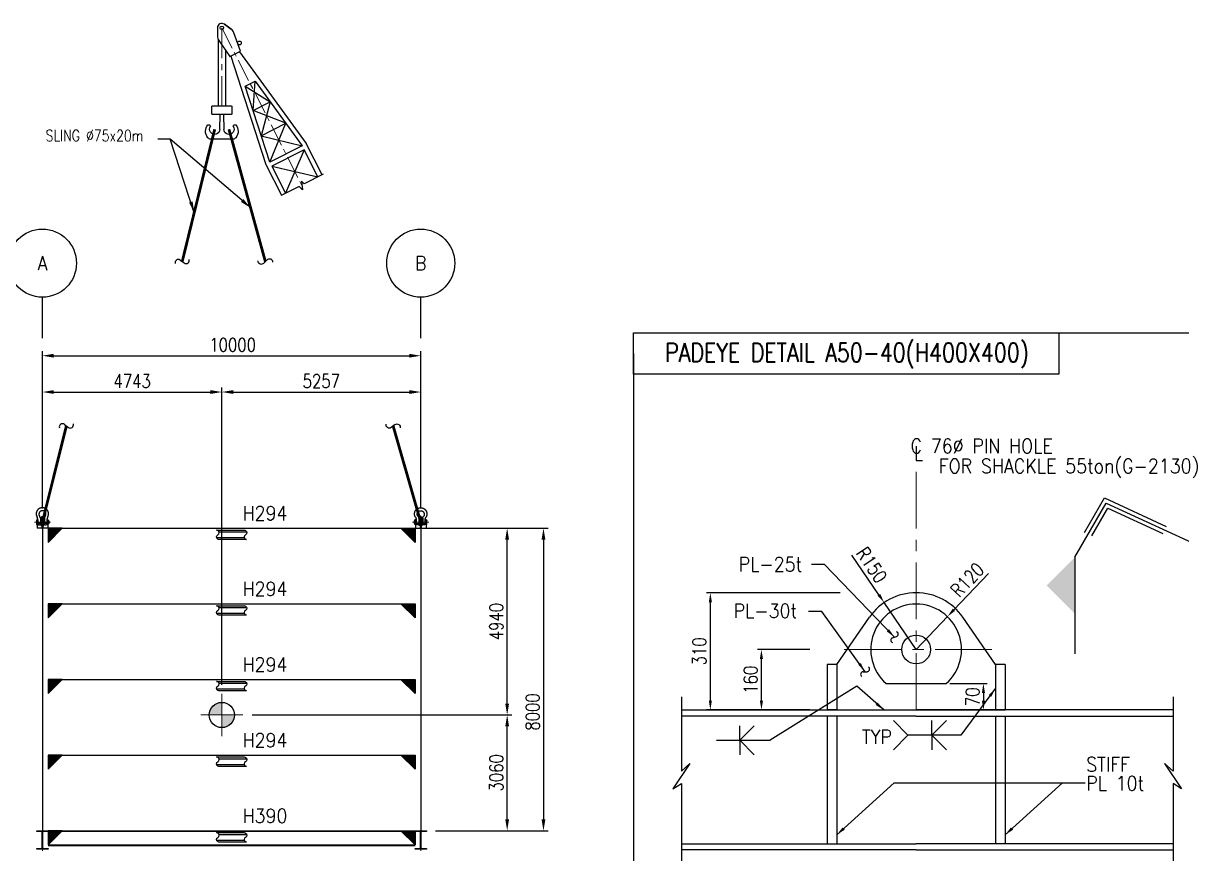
# Model space of a CAD drawing. Header units: metres. Extents: x -85 to 100835, y 0 to 71280.
# Drawn here: x 39584 to 70209, y 12543 to 34509 of the extents above; entities that cross this region are included whole.
import ezdxf
from ezdxf.enums import TextEntityAlignment as Align

# ---------------------------------------------------------------- set-up
doc = ezdxf.new("R2010")
doc.units = ezdxf.units.M
doc.header["$LTSCALE"] = 1200
for name, pattern in [('CENTER', [2, 1.25, -0.25, 0.25, -0.25]), ('D2', [3, 2, -1]), ('PHANTOM', [2.5, 1.25, -0.25, 0.25, -0.25, 0.25, -0.25])]:
    doc.linetypes.add(name, pattern=pattern)
doc.layers.get('0').update_dxf_attribs({"color": 8})
for name, color, linetype in [('CDIMEN', 7, 'Continuous'), ('CEMBST', 6, 'Continuous'), ('CH', 2, 'Continuous'), ('CO', 7, 'Continuous'), ('CTEXTO', 7, 'Continuous'), ('DETALL', 7, 'Continuous'), ('DIM', 2, 'Continuous'), ('FORMAT', 2, 'Continuous'), ('li', 4, 'PHANTOM'), ('PLATAF', 2, 'Continuous'), ('TE', 3, 'Continuous')]:
    doc.layers.add(name, color=color, linetype=linetype)
doc.layers.add('CE', color=1, linetype='CENTER', lineweight=9)
doc.styles.add('ROMANS', font='romans.shx', dxfattribs={"width": 0.8, "height": 360, "bigfont": 'ghs.shx'})
doc.styles.add('romans1', font='ROMANS.SHX', dxfattribs={"width": 0.8, "height": 360})
doc.dimstyles.new('romans1', dxfattribs={"dimscale": 125, "dimtxt": 3, "dimasz": 2.5, "dimexe": 1, "dimexo": 1, "dimgap": 1, "dimtad": 0, "dimdec": 0, "dimtxsty": 'ROMANS', "dimcen": 2.5, "dimclrd": 2, "dimclre": 2, "dimclrt": 3, "dimazin": 0, "dimtfac": 1, "dimtmove": 0, "dimatfit": 3, "dimfxl": 0, "dimtvp": 1, "dimarcsym": 0})
doc.dimstyles.new('romans1$0', dxfattribs={"dimscale": 150, "dimtxt": 3, "dimasz": 2.5, "dimexe": 1, "dimexo": 2, "dimgap": 1, "dimtad": 0, "dimdec": 0, "dimtxsty": 'ROMANS', "dimcen": 2.5, "dimclrd": 2, "dimclre": 2, "dimclrt": 3, "dimazin": 0, "dimtfac": 1, "dimtdec": 0, "dimtmove": 0, "dimatfit": 3, "dimfxl": 0, "dimtvp": 0.85, "dimarcsym": 0})

# ---------------------------------------------------------------- blocks, each defined once
blk = doc.blocks.new('*D21')
at = {"layer": 'DEFPOINTS', "color": 0, "transparency": 16777216}
for p in [(57747, 19447), (61281, 19447), (60480, 16347)]:
    blk.add_point(p, dxfattribs=at)
at = {"layer": 'DIM', "color": 0, "lineweight": -2, "transparency": 16777216}
for p, q in [((61181, 19447), (57647, 19447)), ((57747, 16597), (57747, 19197)), ((60380, 16347), (57647, 16347))]:
    blk.add_line(p, q, dxfattribs=at)
at = {"layer": 'DIM', "color": 0, "transparency": 16777216}
for points in [[(57706, 19197), (57789, 19197), (57747, 19447)], [(57706, 16597), (57789, 16597), (57747, 16347)]]:
    blk.add_solid(points, dxfattribs=at)
at = {"layer": 'DIM', "color": 0, "transparency": 16777216, "insert": (57459, 17897), "char_height": 360, "attachment_point": 5, "rotation": 90, "style": 'romans1'}
blk.add_mtext('310', dxfattribs=at)
blk = doc.blocks.new('*D22')
at = {"layer": 'DEFPOINTS', "color": 0, "transparency": 16777216}
for p in [(59097, 17947), (60480, 17947), (60480, 16347)]:
    blk.add_point(p, dxfattribs=at)
at = {"layer": 'DIM', "color": 0, "lineweight": -2, "transparency": 16777216}
for p, q in [((60380, 17947), (58997, 17947)), ((59097, 16597), (59097, 17697)), ((60380, 16347), (58997, 16347))]:
    blk.add_line(p, q, dxfattribs=at)
at = {"layer": 'DIM', "color": 0, "transparency": 16777216}
for points in [[(59056, 17697), (59139, 17697), (59097, 17947)], [(59056, 16597), (59139, 16597), (59097, 16347)]]:
    blk.add_solid(points, dxfattribs=at)
at = {"layer": 'DIM', "color": 0, "transparency": 16777216, "insert": (58809, 17147), "char_height": 360, "attachment_point": 5, "rotation": 90, "style": 'romans1'}
blk.add_mtext('160', dxfattribs=at)
blk = doc.blocks.new('*D23')
at = {"layer": 'DEFPOINTS', "color": 0, "transparency": 16777216}
for p in [(63981, 17047), (63981, 16347), (64965, 16347)]:
    blk.add_point(p, dxfattribs=at)
at = {"layer": 'DIM', "color": 0, "lineweight": -2, "transparency": 16777216}
for p, q in [((64081, 17047), (65065, 17047)), ((64965, 16797), (64965, 16597)), ((64081, 16347), (65065, 16347))]:
    blk.add_line(p, q, dxfattribs=at)
at = {"layer": 'DIM', "color": 0, "transparency": 16777216}
for points in [[(64924, 16797), (65007, 16797), (64965, 17047)], [(64924, 16597), (65007, 16597), (64965, 16347)]]:
    blk.add_solid(points, dxfattribs=at)
at = {"layer": 'DIM', "color": 0, "transparency": 16777216, "insert": (64677, 16697), "char_height": 360, "attachment_point": 5, "rotation": 90, "style": 'romans1'}
blk.add_mtext('70', dxfattribs=at)
blk = doc.blocks.new('*D24')
at = {"layer": 'DEFPOINTS', "color": 0, "transparency": 16777216}
for p in [(64014, 18817), (63187, 17947)]:
    blk.add_point(p, dxfattribs=at)
at = {"layer": 'DIM', "color": 0, "lineweight": -2, "transparency": 16777216}
for p, q in [((64186, 18998), (65098, 19956)), ((63187, 17947), (64014, 18817))]:
    blk.add_line(p, q, dxfattribs=at)
at = {"layer": 'DIM', "color": 0, "transparency": 16777216}
blk.add_solid([(64156, 19027), (64217, 18969), (64014, 18817)], dxfattribs=at)
at = {"layer": 'DIM', "color": 0, "transparency": 16777216, "insert": (64539, 19787), "char_height": 360, "attachment_point": 5, "rotation": 46.4356, "style": 'romans1'}
blk.add_mtext('R120', dxfattribs=at)
blk = doc.blocks.new('*D25')
at = {"layer": 'DEFPOINTS', "color": 0, "transparency": 16777216}
for p in [(62342, 19187), (63187, 17947)]:
    blk.add_point(p, dxfattribs=at)
at = {"layer": 'DIM', "color": 0, "lineweight": -2, "transparency": 16777216}
for p, q in [((62202, 19394), (61489, 20439)), ((63187, 17947), (62342, 19187))]:
    blk.add_line(p, q, dxfattribs=at)
at = {"layer": 'DIM', "color": 0, "transparency": 16777216}
blk.add_solid([(62236, 19417), (62167, 19370), (62342, 19187)], dxfattribs=at)
at = {"layer": 'DIM', "color": 0, "transparency": 16777216, "insert": (62013, 20182), "char_height": 360, "attachment_point": 5, "rotation": 304.2736, "style": 'romans1'}
blk.add_mtext('R150', dxfattribs=at)
blk = doc.blocks.new('2s22')
at = {"layer": 'CO'}
blk.add_line((-0.16, -0.25), (0.16, 0.25), dxfattribs=at)
for centre, start, end in [((-0.16, 0.45), 327.8636, 110), ((0.16, -0.45), 147.8636, 290)]:
    blk.add_arc(centre, 0.375, start, end, dxfattribs=at)
blk = doc.blocks.new('A$C22C75401')
at = {"layer": 'PLATAF'}
for p, q in [((-267, 0), (319, 0)), ((-319, -120), (267, -120))]:
    blk.add_line(p, q, dxfattribs=at)
blk.add_lwpolyline([(318, -160), (-267, -160, -0.066855), (-293, -151, -0.617571), (-293, -60, 0.618498), (-293, 31, 0.06861), (-319, 40), (267, 40, -0.066855), (293, 31, -0.617571), (293, -60, 0.618498), (293, -151, 0.06861), (319, -160)], format="xyb", dxfattribs=at)
blk = doc.blocks.new('A$C32434BD1')
at = {"layer": 'CE'}
blk.add_line((0, -533), (0, 45), dxfattribs=at)
at = {"layer": 'PLATAF'}
blk.add_lwpolyline([(150, 0), (150, -18), (31.5, -18, 0.4142136), (5.5, -44), (5.5, -444, 0.4142136), (31.5, -470), (150, -470), (150, -488), (-150, -488), (-150, -470), (-31.5, -470, 0.4142136), (-5.5, -444), (-5.5, -44, 0.4142136), (-31.5, -18), (-150, -18), (-150, 0)], format="xyb", close=True, dxfattribs=at)
blk = doc.blocks.new('COG')
at = {"layer": 'CH', "linetype": 'Continuous'}
h = blk.add_hatch(color=7, dxfattribs=at)
h.paths.add_polyline_path([(0, 0), (0, 2.78, 0.414214), (-2.78, 0)])
h.paths.add_polyline_path([(2.78, 0), (0, 0), (0, -2.78, 0.414214)])
at = {"layer": 'CE'}
for p, q in [((0, 4.66), (0, -4.66)), ((-4.66, 0), (4.66, 0))]:
    blk.add_line(p, q, dxfattribs=at)
at = {"layer": 'CH', "color": 2, "linetype": 'Continuous'}
blk.add_circle((0, 0), 2.78, dxfattribs=at)
blk = doc.blocks.new('*D48')
at = {"layer": 'CDIMEN', "lineweight": -2, "ltscale": 0.1, "transparency": 16777216}
for p, q in [((40092, 21675), (40092, 24875)), ((44835, 17014), (44835, 24875)), ((40392, 24755), (44535, 24755))]:
    blk.add_line(p, q, dxfattribs=at)
at = {"layer": 'CDIMEN', "ltscale": 0.1, "transparency": 16777216}
for points in [[(40392, 24805), (40392, 24705), (40092, 24755)], [(44535, 24805), (44535, 24705), (44835, 24755)]]:
    blk.add_solid(points, dxfattribs=at)
at = {"layer": 'DEFPOINTS', "color": 0, "ltscale": 0.1, "transparency": 16777216}
for p in [(44835, 24755), (40092, 21435), (44835, 16774)]:
    blk.add_point(p, dxfattribs=at)
at = {"layer": 'CDIMEN', "color": 0, "ltscale": 0.1, "transparency": 16777216, "insert": (42463, 25043), "char_height": 360, "attachment_point": 5, "style": 'romans1'}
blk.add_mtext('4743', dxfattribs=at)
blk = doc.blocks.new('*D49')
at = {"layer": 'CDIMEN', "lineweight": -2, "ltscale": 0.1, "transparency": 16777216}
for p, q in [((44835, 17014), (44835, 24875)), ((50092, 21675), (50092, 24875)), ((45135, 24755), (49792, 24755))]:
    blk.add_line(p, q, dxfattribs=at)
at = {"layer": 'CDIMEN', "ltscale": 0.1, "transparency": 16777216}
for points in [[(45135, 24805), (45135, 24705), (44835, 24755)], [(49792, 24805), (49792, 24705), (50092, 24755)]]:
    blk.add_solid(points, dxfattribs=at)
at = {"layer": 'DEFPOINTS', "color": 0, "ltscale": 0.1, "transparency": 16777216}
for p in [(50092, 24755), (50092, 21435), (44835, 16774)]:
    blk.add_point(p, dxfattribs=at)
at = {"layer": 'CDIMEN', "color": 0, "ltscale": 0.1, "transparency": 16777216, "insert": (47463, 25043), "char_height": 360, "attachment_point": 5, "style": 'romans1'}
blk.add_mtext('5257', dxfattribs=at)
blk = doc.blocks.new('*D50')
at = {"layer": 'CDIMEN', "lineweight": -2, "ltscale": 0.1, "transparency": 16777216}
for p, q in [((40092, 21675), (40092, 25835)), ((50092, 21675), (50092, 25835)), ((40392, 25715), (49792, 25715))]:
    blk.add_line(p, q, dxfattribs=at)
at = {"layer": 'CDIMEN', "ltscale": 0.1, "transparency": 16777216}
for points in [[(40392, 25765), (40392, 25665), (40092, 25715)], [(49792, 25765), (49792, 25665), (50092, 25715)]]:
    blk.add_solid(points, dxfattribs=at)
at = {"layer": 'DEFPOINTS', "color": 0, "ltscale": 0.1, "transparency": 16777216}
for p in [(50092, 25715), (40092, 21435), (50092, 21435)]:
    blk.add_point(p, dxfattribs=at)
at = {"layer": 'CDIMEN', "color": 0, "ltscale": 0.1, "transparency": 16777216, "insert": (45119, 26003), "char_height": 360, "attachment_point": 5, "style": 'romans1'}
blk.add_mtext('10000', dxfattribs=at)
blk = doc.blocks.new('*D51')
at = {"layer": 'DEFPOINTS', "color": 0, "transparency": 16777216}
for p in [(45394, 16215), (52376, 16215), (50242, 13155)]:
    blk.add_point(p, dxfattribs=at)
at = {"layer": 'PLATAF', "color": 0, "lineweight": -2, "transparency": 16777216}
for p, q in [((45634, 16215), (52496, 16215)), ((52376, 13455), (52376, 15915)), ((50482, 13155), (52496, 13155))]:
    blk.add_line(p, q, dxfattribs=at)
at = {"layer": 'PLATAF', "color": 0, "transparency": 16777216}
for points in [[(52326, 15915), (52426, 15915), (52376, 16215)], [(52326, 13455), (52426, 13455), (52376, 13155)]]:
    blk.add_solid(points, dxfattribs=at)
at = {"layer": 'PLATAF', "color": 0, "transparency": 16777216, "insert": (52088, 14685), "char_height": 360, "attachment_point": 5, "rotation": 90, "style": 'romans1'}
blk.add_mtext('3060', dxfattribs=at)
blk = doc.blocks.new('*D52')
at = {"layer": 'DEFPOINTS', "color": 0, "transparency": 16777216}
for p in [(49942, 21155), (52376, 21155), (45394, 16215)]:
    blk.add_point(p, dxfattribs=at)
at = {"layer": 'PLATAF', "color": 0, "lineweight": -2, "transparency": 16777216}
for p, q in [((50182, 21155), (52496, 21155)), ((52376, 16515), (52376, 20855)), ((45634, 16215), (52496, 16215))]:
    blk.add_line(p, q, dxfattribs=at)
at = {"layer": 'PLATAF', "color": 0, "transparency": 16777216}
for points in [[(52326, 20855), (52426, 20855), (52376, 21155)], [(52326, 16515), (52426, 16515), (52376, 16215)]]:
    blk.add_solid(points, dxfattribs=at)
at = {"layer": 'PLATAF', "color": 0, "transparency": 16777216, "insert": (52088, 18685), "char_height": 360, "attachment_point": 5, "rotation": 90, "style": 'romans1'}
blk.add_mtext('4940', dxfattribs=at)
blk = doc.blocks.new('*D53')
at = {"layer": 'DEFPOINTS', "color": 0, "transparency": 16777216}
for p in [(49942, 21155), (50242, 13155), (53336, 13155)]:
    blk.add_point(p, dxfattribs=at)
at = {"layer": 'PLATAF', "color": 0, "lineweight": -2, "transparency": 16777216}
for p, q in [((50182, 21155), (53456, 21155)), ((53336, 20855), (53336, 13455)), ((50482, 13155), (53456, 13155))]:
    blk.add_line(p, q, dxfattribs=at)
at = {"layer": 'PLATAF', "color": 0, "transparency": 16777216}
for points in [[(53286, 20855), (53386, 20855), (53336, 21155)], [(53286, 13455), (53386, 13455), (53336, 13155)]]:
    blk.add_solid(points, dxfattribs=at)
at = {"layer": 'PLATAF', "color": 0, "transparency": 16777216, "insert": (53048, 16295), "char_height": 360, "attachment_point": 5, "rotation": 90, "style": 'romans1'}
blk.add_mtext('8000', dxfattribs=at)
blk = doc.blocks.new('A$C20E127F6')
at = {"layer": 'CE'}
blk.add_line((213, 0), (-213, 0), dxfattribs=at)
at = {"layer": 'li'}
for p, q in [((-157, 45), (-157, -45)), ((-157, 30), (-123, 30)), ((-153, 60), (-123, 60)), ((-119, 57), (-119, -39)), ((-119, 45), (-119, -45)), ((-52, 101), (-52, -39)), ((52, 35), (-52, 35)), ((52, 101), (52, -39)), ((119, 57), (119, -39)), ((119, 45), (119, -45)), ((119, 30), (153, 30)), ((123, 60), (153, 60)), ((157, 45), (157, -45)), ((167, 35), (157, 35)), ((170, 32), (157, 32)), ((167, 35), (167, -35)), ((167, 35), (170, 32)), ((170, 32), (170, -32)), ((-157, -30), (-123, -30)), ((-153, -60), (-123, -60)), ((52, -35), (-52, -35)), ((119, -30), (153, -30)), ((123, -60), (153, -60)), ((170, -32), (157, -32)), ((167, -35), (157, -35)), ((170, -32), (167, -35))]:
    blk.add_line(p, q, dxfattribs=at)
for centre, radius, start, end in [((0, 218), 163, 328.9908, 211.0092), ((-129, 45), 28.5, 148, 212), ((-49, 0), 108, 163.6819, 196.3181), ((-267, 57), 148, 0, 31.0092), ((-148, 45), 28.5, 328, 32), ((-227, 0), 108, 343.6819, 16.3181), ((0, 210), 92.1, 319.865, 220.135), ((-129, 101), 76.2, 0, 40.135), ((129, 101), 76.2, 139.865, 180), ((267, 57), 148, 148.9908, 180), ((148, 45), 28.5, 148, 212), ((227, 0), 108, 163.6819, 196.3181), ((129, 45), 28.5, 328, 32), ((49, 0), 108, 343.6819, 16.3181), ((-129, -45), 28.5, 148, 212), ((-148, -45), 28.5, 328, 32), ((-86, -39), 33.3, 180, 0), ((86, -39), 33.3, 180, 0), ((148, -45), 28.5, 148, 212), ((129, -45), 28.5, 328, 32)]:
    blk.add_arc(centre, radius, start, end, dxfattribs=at)
blk = doc.blocks.new('550-56J')
at = {"layer": 'CE', "color": 1}
blk.add_line((-25369, 49924), (-20073, 39501), dxfattribs=at)
at = {"layer": 'CH', "color": 4}
for p, q in [((-25657, 49927), (-25663, 49375)), ((-25202, 50159), (-24752, 49838)), ((-24211, 48345), (-19802, 42279)), ((-24777, 48058), (-22488, 40957)), ((-23299, 44451), (-22169, 45025)), ((-22763, 42788), (-21142, 43612)), ((-18747, 40203), (-19802, 42279)), ((-22458, 40884), (-21426, 38852))]:
    blk.add_line(p, q, dxfattribs=at)
blk.add_lwpolyline([(-24843, 48024), (-24144, 48379), (-24570, 49596, 0.154953), (-24752, 49838), (-25202, 50159, 0.605815), (-25657, 49927), (-25663, 49375, 0.154953), (-25575, 49085)], format="xyb", close=True, dxfattribs=at)
for points in [[(-23823, 46075), (-23172, 46406), (-20058, 42121), (-22198, 41034), (-23823, 46075), (-23172, 46406)], [(-23823, 46075), (-22169, 45025), (-22763, 42788), (-20058, 42121)], [(-22198, 41034), (-21142, 43612), (-23299, 44451), (-23172, 46406)], [(-19015, 40068), (-19922, 41854), (-22062, 40767), (-21158, 38987)], [(-19922, 41854), (-21153, 38990)], [(-22062, 40767), (-19016, 40071), (-19018, 40067)]]:
    blk.add_lwpolyline(points, dxfattribs=at)
at = {"layer": 'CH'}
blk.add_lwpolyline([(-18674, 40240), (-19925, 39609), (-20104, 39790), (-20042, 39213), (-20266, 39437), (-21453, 38838)], dxfattribs=at)
at = {"layer": 'CH', "color": 4}
for centre, radius in [((-25369, 49924), 116), ((-24204, 48921), 123)]:
    blk.add_circle(centre, radius, dxfattribs=at)
blk.add_arc((-22012, 41111), 500, 197.86664, 206.93769, dxfattribs=at)
blk = doc.blocks.new('A$C10A02D63')
at = {"layer": 'TE', "color": 4}
for p, q in [((303, 1609), (303, 1263)), ((1271, 1647), (340, 1647)), ((340, 1225), (1271, 1225)), ((730, 1225), (706, 482)), ((906, 482), (881, 1225)), ((1309, 1263), (1309, 1609)), ((256, 0), (1355, 0))]:
    blk.add_line(p, q, dxfattribs=at)
for centre, radius, start, end in [((340, 1609), 37.5, 90, 180), ((340, 1263), 37.5, 180, 270), ((1271, 1609), 37.5, 0, 90), ((1271, 1263), 37.5, 270, 0), ((501, 386), 503, 140.14189, 219.10969), ((152, 622), 94.3, 7.70101, 113.20669), ((453, 490), 253, 145.13125, 358.09773), ((1159, 490), 253, 181.90227, 34.86875), ((1460, 622), 94.3, 66.79331, 172.29899), ((1111, 386), 503, 320.89031, 39.85811), ((256, 188), 188, 219.10969, 270), ((1355, 188), 188, 270, 320.89031)]:
    blk.add_arc(centre, radius, start, end, dxfattribs=at)
blk = doc.blocks.new('A$C51DA56A1')
at = {"layer": 'CE'}
blk.add_line((5021, 8314), (5021, 4440), dxfattribs=at)
at = {"layer": 'TE', "color": 4}
for p, q in [((5209, 7744), (5209, 4440)), ((4834, 7189), (4834, 4440))]:
    blk.add_line(p, q, dxfattribs=at)
at = {"layer": 'CH', "extrusion": (0, 0, -1), "xscale": 0.75, "yscale": 0.75, "zscale": -0.75}
blk.add_blockref('550-56J', (14006, -29129), dxfattribs=at)
at = {"layer": 'CO'}
blk.add_blockref('A$C10A02D63', (4215, 2794), dxfattribs=at)
blk = doc.blocks.new('A$C55DA0908')
at = {"layer": 'CE', "linetype": 'CENTER', "ltscale": 5}
for p, q in [((0, 320), (0, 0)), ((73, 160), (-73, 160))]:
    blk.add_line(p, q, dxfattribs=at)
at = {"layer": 'CEMBST', "color": 4}
for p, q in [((-15, 120), (-15, 310)), ((-15, 310), (15, 310)), ((-40, 280), (-15, 280)), ((40, 280), (15, 280))]:
    blk.add_line(p, q, dxfattribs=at)
for points in [[(15, 310), (15, 112)], [(-40, 120), (-40, 280)], [(40, 120), (40, 280)]]:
    blk.add_lwpolyline(points, dxfattribs=at)
at = {"layer": 'PLATAF', "linetype": 'Continuous'}
for p, q in [((140, 120), (-140, 120)), ((-140, 120), (-140, 0)), ((140, 0), (-140, 0)), ((-12, 0), (12, 0)), ((140, 120), (140, 0))]:
    blk.add_line(p, q, dxfattribs=at)
at = {"layer": 'PLATAF', "linetype": 'D2'}
for p, q in [((40, 198), (-40, 198)), ((40, 122), (-40, 122)), ((-40, 120), (-40, 70)), ((-40, 70), (-15, 70)), ((-15, 120), (-15, 0)), ((15, 120), (15, 0)), ((15, 70), (40, 70)), ((40, 70), (40, 120))]:
    blk.add_line(p, q, dxfattribs=at)

msp = doc.modelspace()

# ---------------------------------------------------------------- linework, layer by layer
at = {"layer": 'CE', "color": 1, "linetype": 'CENTER'}
for p, q in [((63187.2, 16347.5), (63187.2, 23337.7)), ((65187.2, 17947.5), (61187.2, 17947.5))]:
    msp.add_line(p, q, dxfattribs=at)
at = {"layer": 'CH', "color": 3, "linetype": 'Continuous'}
for p, q in [((66962.4, 26321.9), (83433.9, 26321.9)), ((55712.7, 25775.7), (55712.7, 7015.7))]:
    msp.add_line(p, q, dxfattribs=at)
msp.add_lwpolyline([(55712.7, 26321.9), (66962.4, 26321.9), (66962.4, 25229.5), (55712.7, 25229.5)], close=True, dxfattribs=at)
at = {"layer": 'CO'}
for p, q in [((61087.2, 17547.5), (61953.3, 18800.4)), ((65287.2, 17547.5), (64421.1, 18800.4)), ((61087.2, 17547.5), (60837.2, 17547.5)), ((60837.2, 17547.5), (60837.2, 16347.5)), ((61087.2, 17547.5), (61087.2, 16347.5)), ((65537.2, 17547.5), (65287.2, 17547.5)), ((65287.2, 17547.5), (65287.2, 16347.5)), ((65287.2, 17547.5), (65287.2, 16347.5)), ((65537.2, 17547.5), (65537.2, 16347.5)), ((62393.5, 17047.5), (63980.9, 17047.5)), ((56983.5, 16347.5), (63187.2, 16347.5)), ((61087.2, 16347.5), (65537.2, 16347.5)), ((69978.1, 16347.5), (63187.2, 16347.5)), ((63187.2, 16187.5), (56983.5, 16187.5)), ((60837.2, 16187.5), (60837.2, 12807.5)), ((61087.2, 16187.5), (61087.2, 12807.5)), ((63187.2, 16187.5), (69978.1, 16187.5)), ((65287.2, 16187.5), (65287.2, 12807.5)), ((65537.2, 16187.5), (65537.2, 12807.5)), ((56983.5, 12807.5), (63187.2, 12807.5)), ((63187.2, 12647.5), (56983.5, 12647.5)), ((69978.1, 12807.5), (63187.2, 12807.5)), ((63187.2, 12647.5), (69978.1, 12647.5))]:
    msp.add_line(p, q, dxfattribs=at)
at = {"layer": 'CO', "color": 3, "const_width": 74}
for points in [[(43787.8, 28207.3), (44646.4, 31704.1)], [(45985.3, 28205.4), (45022.8, 31704.1)], [(40091.6, 21314.7), (40725.8, 23858.3)], [(50091.6, 21314.7), (49363.3, 23854.7)]]:
    msp.add_lwpolyline(points, dxfattribs=at)
at = {"layer": 'CO'}
msp.add_circle((63187.2, 17947.5), 380, dxfattribs=at)
for radius, start, end in [(1500, 34.65453, 145.34547), (1200, 311.40962, 228.59038)]:
    msp.add_arc((63187.2, 17947.5), radius, start, end, dxfattribs=at)
at = {"layer": 'DETALL', "color": 0}
for p, q in [((67383.6, 20388.3), (68210.6, 21819.8)), ((67639.6, 21041.4), (68167.6, 21955.4)), ((68167.6, 21955.4), (69796.3, 21201.9)), ((68210.6, 21819.8), (72443.2, 19861.6)), ((67831, 20952.8), (68253.5, 21684.3)), ((68253.5, 21684.3), (69708.1, 21011.3))]:
    msp.add_line(p, q, dxfattribs=at)
at = {"layer": 'DETALL'}
for p, q in [((58523.4, 15547.2), (58907.4, 15931.2)), ((58523.4, 15547.2), (58523.4, 15931.2)), ((62971.4, 15681.9), (62587.4, 16065.9)), ((63603.2, 15681.9), (63987.2, 16065.9)), ((63603.2, 15681.9), (63603.2, 16065.9)), ((62971.4, 15681.9), (62587.4, 15297.9)), ((63603.2, 15681.9), (63987.2, 15297.9)), ((63603.2, 15681.9), (63603.2, 15297.9)), ((58523.4, 15547.2), (58907.4, 15163.2)), ((58523.4, 15547.2), (58523.4, 15163.2))]:
    msp.add_line(p, q, dxfattribs=at)
for points in [[(67383.6, 20388.3), (67383.6, 17834)], [(56983.5, 16697.5), (56983.5, 14725.4), (57208.5, 14933.9), (56758.5, 14261), (56983.5, 14403.7), (56983.5, 11797.5)], [(69978.1, 16697.5), (69978.1, 14725.4), (69753.1, 14933.9), (70203.1, 14261), (69978.1, 14403.7), (69978.1, 11797.5)], [(57913, 15547.2), (59330.3, 15547.2)]]:
    msp.add_lwpolyline(points, dxfattribs=at)
msp.add_solid([(67383.6, 20388.3), (67383.6, 18888.3), (66633.6, 19638.3)], dxfattribs=at)
at = {"layer": 'FORMAT'}
for p, q in [((40091.6, 26183), (40091.6, 27263)), ((50091.6, 26183), (50091.6, 27263))]:
    msp.add_line(p, q, dxfattribs=at)
for centre in [(40091.6, 28163), (50091.6, 28163)]:
    msp.add_circle(centre, 900, dxfattribs=at)
at = {"layer": 'PLATAF', "linetype": 'Continuous'}
for p, q in [((40241.6, 21154.7), (49941.6, 21154.7)), ((40241.6, 19154.7), (49941.6, 19154.7)), ((40241.6, 17154.7), (49941.6, 17154.7)), ((61087.2, 16347.5), (60837.2, 16347.5)), ((40241.6, 15154.7), (49941.6, 15154.7)), ((40241.6, 13154.7), (49941.6, 13154.7)), ((40241.6, 13138.7), (49941.6, 13138.7)), ((40241.6, 12780.7), (49941.6, 12780.7)), ((40241.6, 12764.7), (49941.6, 12764.7))]:
    msp.add_line(p, q, dxfattribs=at)
at = {"layer": 'PLATAF'}
for points in [[(40091.6, 21154.7), (40091.6, 12666.7)], [(50091.6, 21154.7), (50091.6, 12666.7)]]:
    msp.add_lwpolyline(points, dxfattribs=at)
at = {"layer": 'PLATAF', "linetype": 'Continuous'}
for points in [[(40241.6, 21154.7), (40241.6, 20779.7), (40616.6, 21154.7), (40241.6, 21154.7)], [(49941.6, 21154.7), (49941.6, 20779.7), (49566.6, 21154.7), (49941.6, 21154.7)], [(40241.6, 19154.7), (40241.6, 18779.7), (40616.6, 19154.7), (40241.6, 19154.7)], [(49941.6, 19154.7), (49941.6, 18779.7), (49566.6, 19154.7), (49941.6, 19154.7)], [(40241.6, 17154.7), (40241.6, 16779.7), (40616.6, 17154.7), (40241.6, 17154.7)], [(49941.6, 17154.7), (49941.6, 16779.7), (49566.6, 17154.7), (49941.6, 17154.7)], [(40241.6, 15154.7), (40241.6, 14779.7), (40616.6, 15154.7), (40241.6, 15154.7)], [(49941.6, 15154.7), (49941.6, 14779.7), (49566.6, 15154.7), (49941.6, 15154.7)], [(40241.6, 13154.7), (40241.6, 12779.7), (40616.6, 13154.7), (40241.6, 13154.7)], [(49941.6, 13154.7), (49941.6, 12779.7), (49566.6, 13154.7), (49941.6, 13154.7)]]:
    msp.add_lwpolyline(points, dxfattribs=at)
for points in [[(40241.6, 21154.7), (40241.6, 20779.7), (40616.6, 21154.7)], [(49941.6, 21154.7), (49941.6, 20779.7), (49566.6, 21154.7)], [(40241.6, 19154.7), (40241.6, 18779.7), (40616.6, 19154.7)], [(49941.6, 19154.7), (49941.6, 18779.7), (49566.6, 19154.7)], [(40241.6, 17154.7), (40241.6, 16779.7), (40616.6, 17154.7)], [(49941.6, 17154.7), (49941.6, 16779.7), (49566.6, 17154.7)], [(40241.6, 15154.7), (40241.6, 14779.7), (40616.6, 15154.7)], [(49941.6, 15154.7), (49941.6, 14779.7), (49566.6, 15154.7)], [(40241.6, 13154.7), (40241.6, 12779.7), (40616.6, 13154.7)], [(49941.6, 13154.7), (49941.6, 12779.7), (49566.6, 13154.7)]]:
    msp.add_solid(points, dxfattribs=at)

# ---------------------------------------------------------------- block references
for p, xscale, yscale, zscale, rotation in [((43787.8, 28207.3), 224.9999999999996, 224.9999999999996, 224.9999999999996, 267.0111332573217), ((45985.3, 28205.4), -224.9999999999996, 224.9999999999997, 224.9999999999997, 104.7467768699022), ((40725.8, 23858.3), 225.0000000000001, 225.0000000000001, 225.0000000000001, 265.850242339811), ((49363.3, 23854.7), -225, 225, 225, 94.49334375143599)]:
    msp.add_blockref('2s22', p, dxfattribs=dict(xscale=xscale, yscale=yscale, zscale=zscale, rotation=rotation))
for name, p in [('A$C20E127F6', (40091.6, 21314.7)), ('A$C32434BD1', (40091.6, 13154.7)), ('A$C32434BD1', (50091.6, 13154.7))]:
    msp.add_blockref(name, p)
at = {"xscale": -1}
msp.add_blockref('A$C20E127F6', (50091.6, 21314.7), dxfattribs=at)
at = {"layer": 'CO'}
for name, p, xscale, yscale, zscale in [('A$C51DA56A1', (47512.5, 29952.6), -0.5333333333255723, 0.5333333333546761, 0.5333333333333334), ('COG', (44834.6, 16214.7), 120, 120, 120)]:
    msp.add_blockref(name, p, dxfattribs=dict(at, xscale=xscale, yscale=yscale, zscale=zscale))
at = {"layer": 'DETALL'}
msp.add_blockref('A$C55DA0908', (40091.6, 21154.7), dxfattribs=at)
at = {"layer": 'DETALL', "xscale": -1}
msp.add_blockref('A$C55DA0908', (50091.6, 21154.7), dxfattribs=at)
at = {"layer": 'DETALL'}
for p, xscale, yscale, zscale, rotation in [((62614.4, 18273.2), 180.0000000000165, 180.0000000000165, 180.0000000000165, 320.2358238733635), ((61837, 17358.8), 180.0000000000148, 180.0000000000148, 180.0000000000148, 304.3737029595991)]:
    msp.add_blockref('2s22', p, dxfattribs=dict(at, xscale=xscale, yscale=yscale, zscale=zscale, rotation=rotation))
at = {"layer": 'PLATAF', "xscale": 1.25, "yscale": 1.25, "zscale": 1.25}
for p in [(45091.6, 21054.7), (45091.6, 19054.7), (45091.6, 17054.7), (45091.6, 17054.7), (45091.6, 15054.7), (45091.6, 13054.7)]:
    msp.add_blockref('A$C22C75401', p, dxfattribs=at)

# ---------------------------------------------------------------- texts
at = {"layer": 'CH', "style": 'ROMANS', "width": 0.8}
msp.add_text('PADEYE DETAIL A50-40(H400X400)', height=500, dxfattribs=at).set_placement((61358.3, 25551.4), align=Align.CENTER)
at = {"layer": 'CTEXTO', "style": 'ROMANS', "width": 0.9}
for s, p in [('C 76%%C PIN HOLE', (63039.8, 23140.5)), ('L', (63126.7, 22946.7)), ('FOR SHACKLE 55ton(G-2130)', (63785.7, 22611.6)), ('PL-25t', (58496, 20013.4)), ('PL-30t', (58361.9, 18780.5)), ('TYP', (61751.4, 15450.7))]:
    msp.add_text(s, height=375, dxfattribs=at).set_placement(p)
for s, p in [('H294', (45974.6, 21362.2)), ('H294', (45974.6, 19362.2)), ('H294', (45974.6, 17362.2)), ('H294', (45974.6, 15362.2)), ('H390', (45974.6, 13362.2))]:
    msp.add_text(s, height=375, dxfattribs=at).set_placement(p, align=Align.CENTER)
at = {"layer": 'CTEXTO', "ltscale": 0.5, "style": 'ROMANS', "width": 0.9}
for s, p in [('STIFF', (67680.3, 14722.6)), ('PL 10t', (67680.3, 14221.6))]:
    msp.add_text(s, height=375, dxfattribs=at).set_placement(p)
at = {"layer": 'FORMAT', "style": 'ROMANS', "width": 0.9}
for s, p in [('A', (40091.6, 28163)), ('B', (50091.6, 28163))]:
    msp.add_text(s, height=375, dxfattribs=at).set_placement(p, align=Align.MIDDLE_CENTER)
at = {"layer": 'TE', "color": 7, "style": 'ROMANS', "width": 0.8}
msp.add_text('SLING %%C75x20m', height=300, dxfattribs=at).set_placement((40178.7, 31295.6), align=Align.BOTTOM_LEFT)

# ---------------------------------------------------------------- dimensions: what is measured, and where the dimension line sits
at = {"layer": 'CDIMEN', "ltscale": 0.1}
dim = msp.add_linear_dim(base=(50091.6, 25715.1), p1=(40091.6, 21434.7), p2=(50091.6, 21434.7), dimstyle='romans1$0', override={"dimscale": 120, "dimgap": 0, "dimzin": 0, "dimtxsty": 'romans1', "dimcen": 1, "dimdle": 1, "dimclrd": 256, "dimclre": 256, "dimclrt": 0, "dimatfit": 0, "dimtvp": 0.8}, dxfattribs=at)
dim.commit()
dim.dimension.update_dxf_attribs({"geometry": '*D50', "text_midpoint": (45118.6, 25715.1), "dimtype": 160})
for base, p1, p2, picture, middle in [((44834.6, 24755.1), (40091.6, 21434.7), (44834.6, 16774.1), '*D48', (42463.1, 25043.1)), ((50091.6, 24755.1), (44834.6, 16774.1), (50091.6, 21434.7), '*D49', (47463.1, 25043.1))]:
    dim = msp.add_linear_dim(base=base, p1=p1, p2=p2, dimstyle='romans1$0', override={"dimscale": 120, "dimgap": 0, "dimzin": 0, "dimtxsty": 'romans1', "dimcen": 1, "dimdle": 1, "dimclrd": 256, "dimclre": 256, "dimclrt": 0, "dimatfit": 0, "dimtvp": 0.8}, dxfattribs=at)
    dim.commit()
    dim.dimension.update_dxf_attribs({"geometry": picture, "text_midpoint": middle})
at = {"layer": 'DIM', "color": 0}
for mpoint, picture, middle in [((62342.5, 19187), '*D25', (61775.2, 20019.5)), ((64014.2, 18817), '*D24', (64748.1, 19588.6))]:
    dim = msp.add_radius_dim(center=(63187.2, 17947.5), mpoint=mpoint, dimstyle='romans1', override={"dimscale": 100, "dimgap": 0, "dimlfac": 0.1, "dimzin": 0, "dimdsep": 46, "dimtxsty": 'romans1', "dimcen": 1, "dimdle": 1, "dimclrd": 0, "dimclre": 0, "dimclrt": 0, "dimadec": 1, "dimtdec": 0, "dimatfit": 0, "dimtvp": 0.8}, dxfattribs=at)
    dim.commit()
    dim.dimension.update_dxf_attribs({"geometry": picture, "text_midpoint": middle, "dimtype": 164})
for base, p1, p2, angle, picture, middle in [((57747.4, 19447.5), (60480.1, 16347.5), (61280.6, 19447.5), 90, '*D21', (57459.4, 17897.5)), ((59097.4, 17947.5), (60480.1, 16347.5), (60480.1, 17947.5), 90, '*D22', (58809.4, 17147.5)), ((64965.4, 16347.5), (63980.9, 17047.5), (63980.9, 16347.5), 270, '*D23', (64677.4, 16697.5))]:
    dim = msp.add_linear_dim(base=base, p1=p1, p2=p2, angle=angle, dimstyle='romans1$0', override={"dimscale": 100, "dimexo": 1, "dimgap": 0, "dimlfac": 0.1, "dimzin": 0, "dimdsep": 46, "dimtxsty": 'romans1', "dimcen": 1, "dimdle": 1, "dimclrd": 0, "dimclre": 0, "dimclrt": 0, "dimadec": 1, "dimatfit": 0, "dimtvp": 0.8}, dxfattribs=at)
    dim.commit()
    dim.dimension.update_dxf_attribs({"geometry": picture, "text_midpoint": middle})
at = {"layer": 'PLATAF', "color": 0}
for base, p1, p2, picture, middle in [((52376, 21154.7), (45394, 16214.7), (49941.6, 21154.7), '*D52', (52088, 18684.7)), ((52376, 16214.7), (50241.6, 13154.7), (45394, 16214.7), '*D51', (52088, 14684.7))]:
    dim = msp.add_linear_dim(base=base, p1=p1, p2=p2, angle=90, dimstyle='romans1$0', override={"dimscale": 120, "dimgap": 0, "dimzin": 0, "dimtxsty": 'romans1', "dimcen": 1, "dimdle": 1, "dimclrd": 0, "dimclre": 0, "dimclrt": 0, "dimatfit": 0, "dimtvp": 0.8}, dxfattribs=at)
    dim.commit()
    dim.dimension.update_dxf_attribs({"geometry": picture, "text_midpoint": middle})
dim = msp.add_linear_dim(base=(53336, 13154.7), p1=(49941.6, 21154.7), p2=(50241.6, 13154.7), angle=90, dimstyle='romans1$0', override={"dimscale": 120, "dimgap": 0, "dimzin": 0, "dimtxsty": 'romans1', "dimcen": 1, "dimdle": 1, "dimclrd": 0, "dimclre": 0, "dimclrt": 0, "dimatfit": 0, "dimtvp": 0.8}, dxfattribs=at)
dim.commit()
dim.dimension.update_dxf_attribs({"geometry": '*D53', "text_midpoint": (53336, 16294.7), "dimtype": 160})

# ---------------------------------------------------------------- leaders
at = {"layer": 'DIM', "color": 0}
for points in [[(62614.4, 18273.2), (60767.8, 20192.3), (60417.5, 20192.3)], [(61837, 17358.8), (60692.8, 18953.1), (60342.6, 18953.1)], [(62330.8, 16347.5), (61621.1, 16974.7), (59330.3, 15547.2)], [(65287.2, 16920.8), (64369.8, 15681.9), (62971.4, 15681.9)], [(61087.2, 13044.7), (62608.7, 14421.2), (67658.7, 14421.2)], [(65537.2, 13044.7), (67058.7, 14421.2), (67658.7, 14421.2)]]:
    msp.add_leader(points, dimstyle='romans1', override={"dimscale": 100, "dimgap": 0, "dimlfac": 0.1, "dimzin": 0, "dimdsep": 46, "dimtxsty": 'romans1', "dimcen": 1, "dimdle": 1, "dimclrd": 0, "dimclre": 0, "dimclrt": 0, "dimadec": 1, "dimtdec": 0, "dimatfit": 0, "dimtvp": 0.8}, dxfattribs=at)
at = {"layer": 'PLATAF', "color": 0}
for points in [[(44107.3, 29494.7), (43472.2, 31442.7), (43142.2, 31442.7)], [(45598.9, 29624.1), (43472.2, 31442.7), (43142.2, 31442.7)]]:
    msp.add_leader(points, dimstyle='romans1', override={"dimscale": 120, "dimexo": 2, "dimgap": 0, "dimzin": 0, "dimtxsty": 'romans1', "dimcen": 1, "dimdle": 1, "dimclrd": 0, "dimclre": 0, "dimclrt": 0, "dimtdec": 0, "dimtmove": 1, "dimatfit": 0, "dimtvp": 0.8}, dxfattribs=at)

doc.saveas('drawing.dxf')
